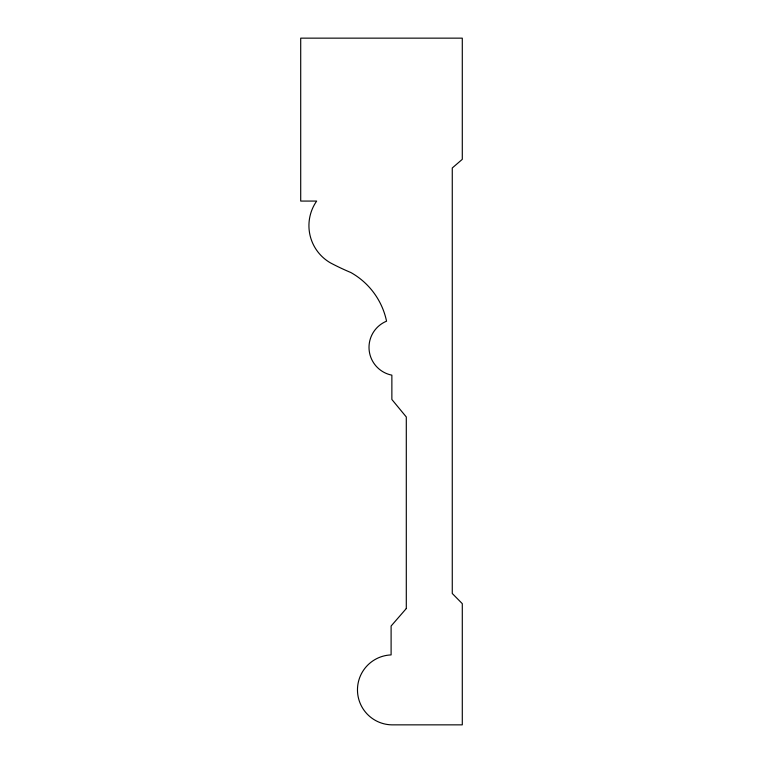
<?xml version="1.0" encoding="UTF-8"?>
<svg xmlns="http://www.w3.org/2000/svg" width="763" height="763" viewBox="0 0 763 763"><rect width="100%" height="100%" fill="white"/><g stroke="black" fill="none" stroke-linecap="round" stroke-linejoin="round"><path stroke-width="1.14" d="M406.298 608.54L391.104 626.022L391.104 654.912A34.984 34.984 0 0 0 357.475 690.248A34.984 34.984 0 0 0 391.867 724.85L462.292 724.85L462.292 603.667L452.268 593.49L452.268 167.974L462.292 159.333L462.292 38.15L300.708 38.15L300.708 201.07L316.664 201.07A42.957 42.957 0 0 0 330.389 262.844A247.107 247.107 0 0 0 350.846 272.525A72.886 72.886 0 0 1 386.555 321.185A28.317 28.317 0 0 0 391.867 375.158L391.867 399.478L406.298 416.97L406.298 608.54"/></g></svg>
